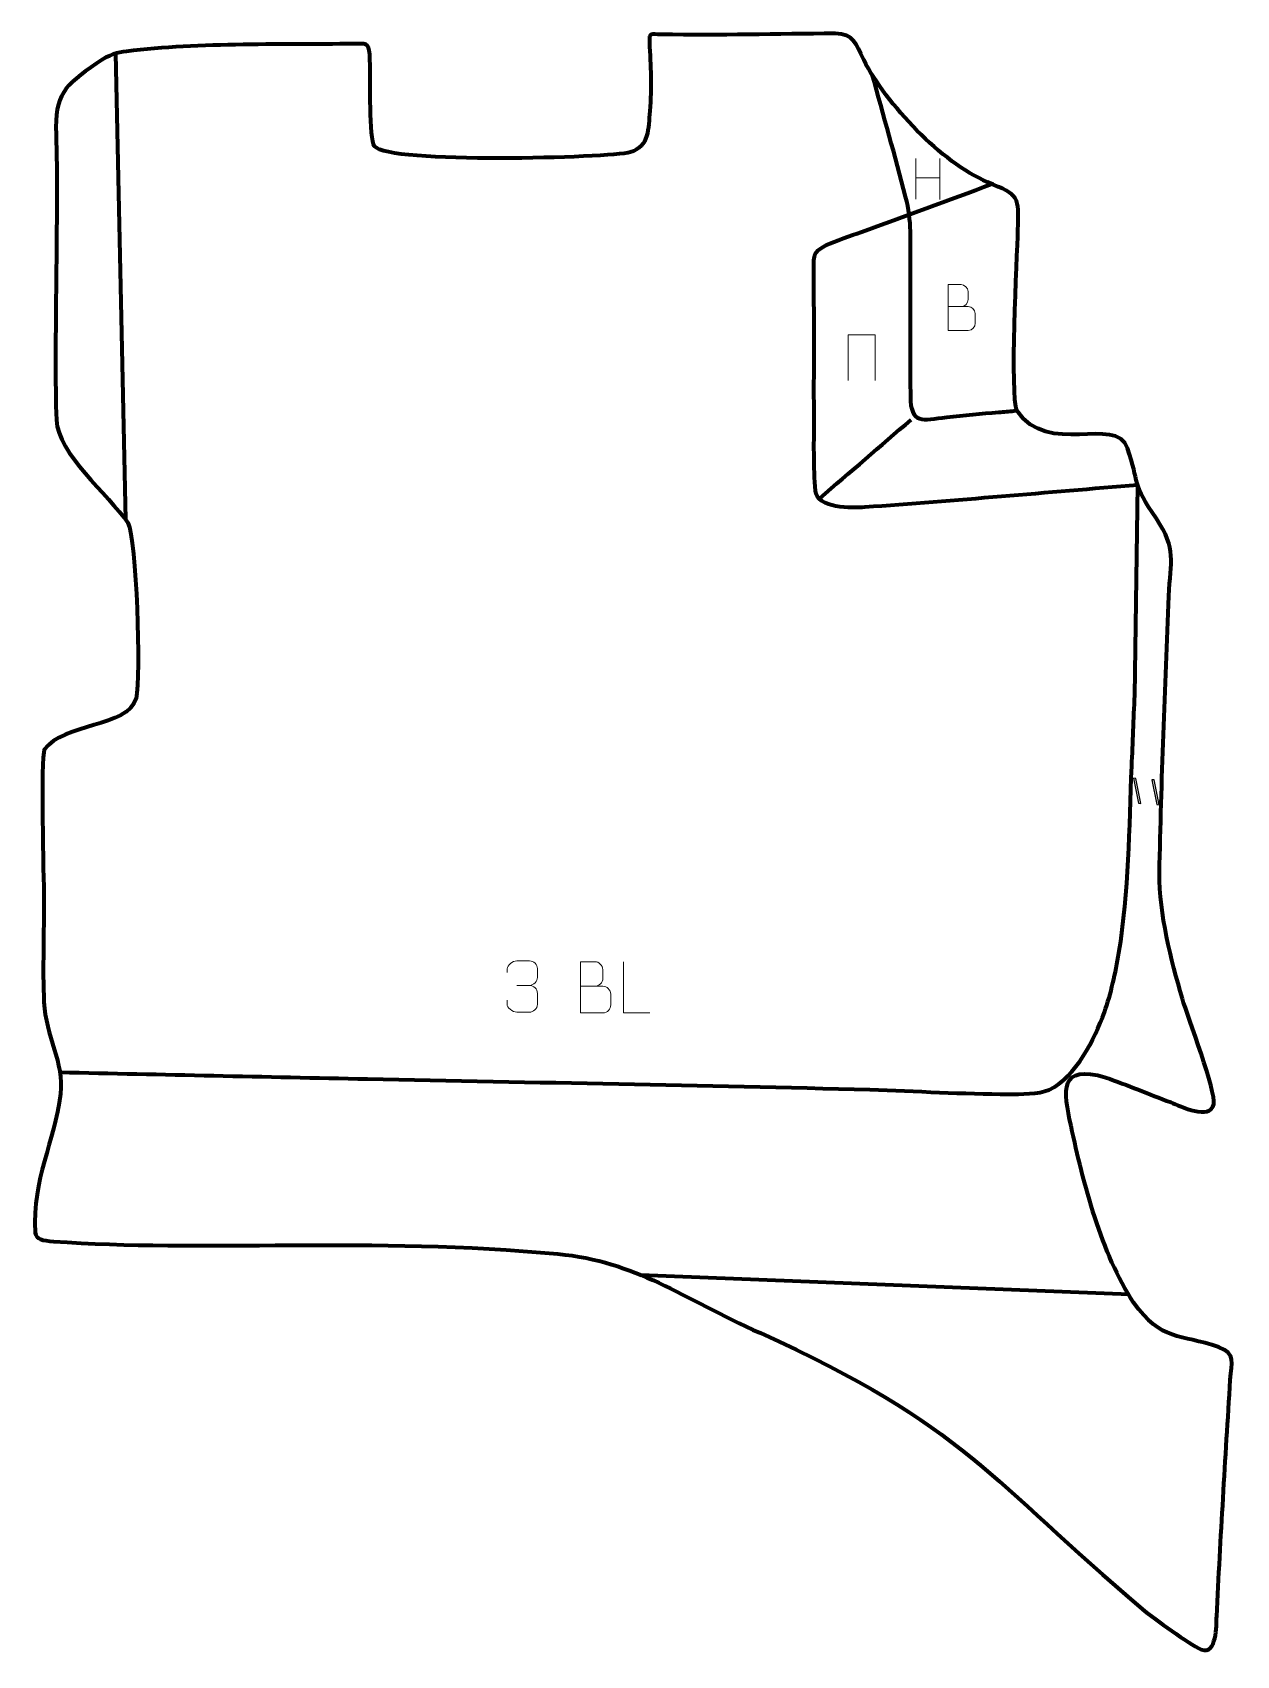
# Model space of a CAD drawing. Header units: millimetres. Extents: x -843 to -257, y -8 to 783.
import ezdxf

# ---------------------------------------------------------------- set-up
doc = ezdxf.new("R2010")
doc.units = ezdxf.units.MM
doc.header["$MEASUREMENT"] = 0
doc.layers.add('layer 2', color=7, linetype='Continuous')
doc.layers.add('layer 3', color=7, linetype='Continuous')

msp = doc.modelspace()

# ---------------------------------------------------------------- linework, layer by layer
at = {"layer": 'layer 2', "color": 140, "lineweight": 158}
for points in [[(-803.0286, 772.304), (-803.0286, 772.304), (-798.0713, 545.2266), (-798.0713, 545.2266)], [(-459.8435, 555.585), (-445.0254, 568.3426), (-430.2073, 581.1001), (-415.3892, 593.8577)], [(-547.032, 177.2317), (-547.032, 177.2317), (-308.9426, 167.8193), (-308.9426, 167.8193)]]:
    msp.add_open_spline(points, degree=3, dxfattribs=at)
for points, knots in [([(-434.4416, 762.1808), (-429.063, 742.3882), (-423.2681, 722.5248), (-418.1991, 702.6749), (-418.1991, 702.6749), (-414.9934, 690.1213), (-415.8927, 681.3707), (-415.8168, 668.6384), (-415.8168, 668.6384), (-415.6941, 648.0492), (-415.8897, 627.4626), (-415.7416, 606.8768), (-415.7416, 606.8768), (-415.7416, 606.8768), (-415.7309, 605.3747), (-415.7309, 605.3747), (-415.7309, 605.3747), (-415.624, 591.4996), (-409.9385, 593.7071), (-398.0212, 595.1625), (-398.0212, 595.1625), (-389.5918, 596.1919), (-381.0985, 596.8487), (-372.6374, 597.5829), (-372.6374, 597.5829), (-370.1804, 597.797), (-367.7234, 598.0111), (-365.2665, 598.2251), (-365.2665, 598.2251), (-365.2665, 598.2251), (-363.7922, 598.3536), (-363.7922, 598.3536)], [0, 0, 0, 0, 0.11111111, 0.11111111, 0.11111111, 0.11111111, 0.22222222, 0.22222222, 0.22222222, 0.22222222, 0.33333333, 0.33333333, 0.33333333, 0.33333333, 0.44444444, 0.44444444, 0.44444444, 0.44444444, 0.55555556, 0.55555556, 0.55555556, 0.55555556, 0.66666667, 0.66666667, 0.66666667, 0.66666667, 0.77777778, 0.77777778, 0.77777778, 0.77777778, 1, 1, 1, 1]), ([(-830.0969, 276.0176), (-780.1501, 274.9272), (-730.2035, 273.8367), (-680.2568, 272.7463), (-680.2568, 272.7463), (-598.7393, 270.9717), (-516.9384, 269.9211), (-435.473, 267.524), (-435.473, 267.524), (-413.1829, 266.8681), (-389.8853, 265.4012), (-367.7322, 265.3566), (-367.7322, 265.3566), (-362.0835, 265.3453), (-353.2495, 265.3001), (-348.0352, 267.4548), (-348.0352, 267.4548), (-334.9579, 273.9814), (-325.9911, 292.0112), (-321.1934, 305.2008), (-321.1934, 305.2008), (-317.914, 314.6475), (-315.7626, 324.2644), (-314.1204, 334.1126), (-314.1204, 334.1126), (-309.2488, 363.9757), (-309.0846, 394.9336), (-307.8452, 425.1351), (-307.8452, 425.1351), (-307.3656, 436.6193), (-306.886, 448.1036), (-306.4066, 459.5878), (-306.4066, 459.5878), (-306.4066, 459.5878), (-304.919, 562.0374), (-304.919, 562.0374), (-304.919, 562.0374), (-349.132, 558.4939), (-393.667, 554.3413), (-437.864, 551.2651), (-437.864, 551.2651), (-444.166, 550.8265), (-461.1536, 550.4378), (-461.9705, 559.3113), (-461.9705, 559.3113), (-462.9624, 570.0838), (-462.6115, 584.6315), (-462.6583, 595.6259), (-462.6583, 595.6259), (-462.732, 612.9553), (-462.6095, 630.2829), (-462.6724, 647.606), (-462.6724, 647.606), (-462.7166, 655.0444), (-462.7487, 662.4817), (-462.7558, 669.9201), (-462.7558, 669.9201), (-462.7592, 675.1778), (-461.4168, 676.7064), (-456.5743, 679.0687), (-456.5743, 679.0687), (-452.5868, 681.0138), (-444.2015, 683.6788), (-439.7995, 685.2977), (-439.7995, 685.2977), (-418.5291, 693.1199), (-397.2579, 700.9404), (-375.9867, 708.7606)], [0, 0, 0, 0, 0.05555556, 0.05555556, 0.05555556, 0.05555556, 0.11111111, 0.11111111, 0.11111111, 0.11111111, 0.16666667, 0.16666667, 0.16666667, 0.16666667, 0.22222222, 0.22222222, 0.22222222, 0.22222222, 0.27777778, 0.27777778, 0.27777778, 0.27777778, 0.33333333, 0.33333333, 0.33333333, 0.33333333, 0.38888889, 0.38888889, 0.38888889, 0.38888889, 0.44444444, 0.44444444, 0.44444444, 0.44444444, 0.5, 0.5, 0.5, 0.5, 0.55555556, 0.55555556, 0.55555556, 0.55555556, 0.61111111, 0.61111111, 0.61111111, 0.61111111, 0.66666667, 0.66666667, 0.66666667, 0.66666667, 0.72222222, 0.72222222, 0.72222222, 0.72222222, 0.77777778, 0.77777778, 0.77777778, 0.77777778, 0.83333333, 0.83333333, 0.83333333, 0.83333333, 0.88888889, 0.88888889, 0.88888889, 0.88888889, 1, 1, 1, 1])]:
    msp.add_open_spline(points, degree=3, knots=knots, dxfattribs=at)
at = {"layer": 'layer 2', "color": 250, "lineweight": 9}
for points in [[(-413.0397, 721.167), (-413.0397, 721.167), (-413.0397, 701.4046), (-413.0397, 701.4046)], [(-401.3603, 721.167), (-401.3603, 721.167), (-401.3603, 701.2642), (-401.3603, 701.2642)], [(-413.0242, 711.69), (-413.0242, 711.69), (-401.3603, 711.69), (-401.3603, 711.69)], [(-607.4862, 318.3122), (-607.4862, 318.3122), (-601.2898, 318.3122), (-601.2898, 318.3122)]]:
    msp.add_open_spline(points, degree=3, dxfattribs=at)
for points, knots in [([(-397.3991, 649.0386), (-394.1401, 649.039), (-390.8807, 649.039), (-387.621, 649.0386), (-387.621, 649.0386), (-385.8517, 649.0231), (-384.1288, 647.4681), (-384.1288, 645.6323), (-384.1288, 645.6323), (-384.1291, 644.6215), (-384.1291, 641.8902), (-384.1288, 640.8791), (-384.1288, 640.8791), (-384.1129, 639.215), (-385.4942, 637.4112), (-387.5736, 637.4264), (-387.5736, 637.4264), (-390.8336, 637.4267), (-394.0933, 637.4267), (-397.3526, 637.4264), (-397.3526, 637.4264), (-397.3526, 644.8768), (-397.3526, 652.3269), (-397.3526, 659.7767), (-397.3526, 659.7767), (-395.2265, 659.7767), (-393.1001, 659.7767), (-390.9736, 659.7767), (-390.9736, 659.7767), (-389.4681, 659.7925), (-387.5901, 658.0813), (-387.5742, 656.3236), (-387.5742, 656.3236), (-387.5746, 654.473), (-387.5746, 654.3423), (-387.5742, 652.4914), (-387.5742, 652.4914), (-387.5588, 650.6408), (-389.2197, 649.0231), (-391.0201, 649.0386)], [0, 0, 0, 0, 0.09090909, 0.09090909, 0.09090909, 0.09090909, 0.18181818, 0.18181818, 0.18181818, 0.18181818, 0.27272727, 0.27272727, 0.27272727, 0.27272727, 0.36363636, 0.36363636, 0.36363636, 0.36363636, 0.45454545, 0.45454545, 0.45454545, 0.45454545, 0.54545455, 0.54545455, 0.54545455, 0.54545455, 0.63636364, 0.63636364, 0.63636364, 0.63636364, 0.72727273, 0.72727273, 0.72727273, 0.72727273, 0.81818182, 0.81818182, 0.81818182, 0.81818182, 1, 1, 1, 1]), ([(-446.0386, 612.9927), (-446.0386, 612.9927), (-446.0386, 635.343), (-446.0386, 635.343), (-446.0386, 635.343), (-446.0386, 635.343), (-432.9203, 635.343), (-432.9203, 635.343), (-432.9203, 635.343), (-432.9203, 635.343), (-432.9203, 612.9927), (-432.9203, 612.9927)], [0, 0, 0, 0, 0.25, 0.25, 0.25, 0.25, 0.5, 0.5, 0.5, 0.5, 1, 1, 1, 1]), ([(-612.1959, 324.5574), (-612.1959, 324.5574), (-612.1959, 326.4146), (-612.1959, 326.4146), (-612.1959, 326.4146), (-612.2102, 328.1565), (-609.5457, 330.2746), (-607.4866, 330.2519), (-607.4866, 330.2519), (-605.4225, 330.2519), (-603.3585, 330.2519), (-601.2948, 330.2519), (-601.2948, 330.2519), (-599.1003, 330.2607), (-597.502, 328.4139), (-597.4576, 326.5018), (-597.4576, 326.5018), (-597.458, 325.0667), (-597.458, 323.6316), (-597.4576, 322.1961), (-597.4576, 322.1961), (-597.5062, 320.5426), (-599.1088, 318.3126), (-601.3071, 318.3226), (-601.3071, 318.3226), (-599.1034, 318.3114), (-597.4954, 316.5082), (-597.4414, 314.4487), (-597.4414, 314.4487), (-597.4418, 312.664), (-597.4418, 310.8793), (-597.4414, 309.0942), (-597.4414, 309.0942), (-597.4313, 307.0328), (-599.4862, 305.2697), (-601.3071, 305.2778), (-601.3071, 305.2778), (-603.3724, 305.2781), (-605.4376, 305.2781), (-607.5032, 305.2778), (-607.5032, 305.2778), (-609.6718, 305.2893), (-612.2028, 307.6895), (-612.2214, 309.1513), (-612.2214, 309.1513), (-612.2214, 309.1513), (-612.2214, 311.0599), (-612.2214, 311.0599)], [0, 0, 0, 0, 0.07692308, 0.07692308, 0.07692308, 0.07692308, 0.15384615, 0.15384615, 0.15384615, 0.15384615, 0.23076923, 0.23076923, 0.23076923, 0.23076923, 0.30769231, 0.30769231, 0.30769231, 0.30769231, 0.38461538, 0.38461538, 0.38461538, 0.38461538, 0.46153846, 0.46153846, 0.46153846, 0.46153846, 0.53846154, 0.53846154, 0.53846154, 0.53846154, 0.61538462, 0.61538462, 0.61538462, 0.61538462, 0.69230769, 0.69230769, 0.69230769, 0.69230769, 0.76923077, 0.76923077, 0.76923077, 0.76923077, 0.84615385, 0.84615385, 0.84615385, 0.84615385, 1, 1, 1, 1]), ([(-576.4808, 317.8942), (-572.8422, 317.8946), (-569.2551, 317.8946), (-565.6157, 317.8942), (-565.6157, 317.8942), (-563.6403, 317.8769), (-561.7167, 316.1408), (-561.7167, 314.0912), (-561.7167, 314.0912), (-561.7171, 312.9626), (-561.7171, 309.9132), (-561.7167, 308.7843), (-561.7167, 308.7843), (-561.6991, 306.9264), (-563.2412, 304.9125), (-565.5627, 304.9294), (-565.5627, 304.9294), (-569.2025, 304.9298), (-572.8419, 304.9298), (-576.4808, 304.9294), (-576.4808, 304.9294), (-576.4808, 313.2477), (-576.4808, 321.5655), (-576.4808, 329.883), (-576.4808, 329.883), (-574.1071, 329.883), (-571.733, 329.883), (-569.3588, 329.883), (-569.3588, 329.883), (-567.678, 329.9006), (-565.5812, 327.9901), (-565.5635, 326.0277), (-565.5635, 326.0277), (-565.5639, 323.9616), (-565.5639, 323.8156), (-565.5635, 321.7491), (-565.5635, 321.7491), (-565.5462, 319.683), (-567.4007, 317.8769), (-569.4107, 317.8942)], [0, 0, 0, 0, 0.09090909, 0.09090909, 0.09090909, 0.09090909, 0.18181818, 0.18181818, 0.18181818, 0.18181818, 0.27272727, 0.27272727, 0.27272727, 0.27272727, 0.36363636, 0.36363636, 0.36363636, 0.36363636, 0.45454545, 0.45454545, 0.45454545, 0.45454545, 0.54545455, 0.54545455, 0.54545455, 0.54545455, 0.63636364, 0.63636364, 0.63636364, 0.63636364, 0.72727273, 0.72727273, 0.72727273, 0.72727273, 0.81818182, 0.81818182, 0.81818182, 0.81818182, 1, 1, 1, 1]), ([(-542.6241, 304.9294), (-542.6241, 304.9294), (-555.5732, 304.9294), (-555.5732, 304.9294), (-555.5732, 304.9294), (-555.5732, 304.9294), (-555.5732, 329.883), (-555.5732, 329.883)], [0, 0, 0, 0, 0.33333333, 0.33333333, 0.33333333, 0.33333333, 1, 1, 1, 1])]:
    msp.add_open_spline(points, degree=3, knots=knots, dxfattribs=at)
at = {"layer": 'layer 2', "color": 142}
for points in [[(-304.5927, 407.0999), (-304.5927, 407.0999), (-307.0051, 419.2355), (-307.0051, 419.2355), (-307.0051, 419.2355), (-307.0051, 419.2355), (-305.8758, 419.1489), (-305.8758, 419.1489), (-305.8758, 419.1489), (-305.8758, 419.1489), (-303.4635, 407.0133), (-303.4635, 407.0133), (-303.4635, 407.0133), (-303.4635, 407.0133), (-304.5927, 407.0999), (-304.5927, 407.0999)], [(-295.6714, 406.4159), (-295.6714, 406.4159), (-298.0839, 418.5514), (-298.0839, 418.5514), (-298.0839, 418.5514), (-298.0839, 418.5514), (-296.9546, 418.4648), (-296.9546, 418.4648), (-296.9546, 418.4648), (-296.9546, 418.4648), (-294.5423, 406.3293), (-294.5423, 406.3293), (-294.5423, 406.3293), (-294.5423, 406.3293), (-295.6714, 406.4159), (-295.6714, 406.4159)]]:
    msp.add_open_spline(points, degree=3, knots=[0, 0, 0, 0, 0.2, 0.2, 0.2, 0.2, 0.4, 0.4, 0.4, 0.4, 0.6, 0.6, 0.6, 0.6, 1, 1, 1, 1], dxfattribs=at)
at = {"layer": 'layer 3', "color": 242, "lineweight": 158}
msp.add_open_spline([(-683.3925, 777.0462), (-679.4363, 777.0911), (-679.1181, 775.5927), (-678.9392, 766.5098), (-678.9392, 766.5098), (-678.8096, 759.9264), (-679.5381, 730.8297), (-676.7869, 727.097), (-676.7869, 727.097), (-670.3879, 718.4152), (-562.2114, 721.3801), (-552.2112, 724.2193), (-552.2112, 724.2193), (-542.9231, 726.8563), (-543.4189, 735.8394), (-542.696, 744.2061), (-542.696, 744.2061), (-541.7255, 756.3007), (-542.2521, 765.8783), (-542.8692, 777.8606), (-542.8692, 777.8606), (-543.1124, 782.5818), (-542.4243, 781.7036), (-536.8883, 781.5908), (-536.8883, 781.5908), (-508.7143, 781.0778), (-480.545, 781.8953), (-452.3721, 782.0546), (-452.3721, 782.0546), (-442.9838, 781.6838), (-442.604, 777.279), (-438.4774, 769.2648), (-438.4774, 769.2648), (-427.1661, 747.2969), (-400.7593, 719.2827), (-378.1484, 709.6811), (-378.1484, 709.6811), (-362.417, 703.0009), (-362.8169, 703.0795), (-363.3118, 686.3035), (-363.3118, 686.3035), (-363.7484, 672.8327), (-367.2044, 605.7432), (-363.7922, 598.3536), (-363.7922, 598.3536), (-348.6469, 575.4253), (-315.7589, 596.5167), (-309.8654, 579.9938), (-309.8654, 579.9938), (-304.0733, 562.9505), (-307.8684, 562.8895), (-295.8578, 545.8347), (-295.8578, 545.8347), (-285.7464, 530.5767), (-289.0826, 525.4068), (-289.7815, 508.022), (-289.7815, 508.022), (-291.5732, 463.1707), (-293.4451, 417.9074), (-294.3816, 373.0491), (-294.3816, 373.0491), (-294.4383, 352.6391), (-288.7817, 331.4091), (-283.2002, 311.8215), (-283.2002, 311.8215), (-280.575, 303.3159), (-266.625, 266.157), (-267.9227, 260.4646), (-267.9227, 260.4646), (-269.7863, 252.29), (-283.9429, 259.4709), (-288.8824, 261.3595), (-288.8824, 261.3595), (-299.4605, 265.404), (-309.9171, 269.7094), (-320.5924, 273.4956), (-320.5924, 273.4956), (-343.3613, 280.264), (-341.1705, 267.201), (-337.4401, 249.8444), (-337.4401, 249.8444), (-331.4121, 221.972), (-322.7275, 187.716), (-306.9481, 163.7625), (-306.9481, 163.7625), (-293.3523, 144.7064), (-284.5166, 148.6095), (-265.4321, 142.1437), (-265.4321, 142.1437), (-256.8039, 138.8002), (-259.2934, 134.7092), (-259.8324, 126.1984), (-259.8324, 126.1984), (-262.2343, 87.7131), (-264.6023, 49.3808), (-266.4609, 10.8586), (-266.4609, 10.8586), (-266.6584, 6.7627), (-266.2895, -8.1639), (-273.9749, -5.1992), (-273.9749, -5.1992), (-280.4109, -2.1944), (-296.3275, 9.1784), (-302.7838, 14.6096), (-302.7838, 14.6096), (-377.0644, 77.0961), (-388.8245, 103.9297), (-488.9365, 148.9736), (-488.9365, 148.9736), (-527.1614, 166.1723), (-549.3334, 183.9323), (-587.4994, 187.512), (-587.4994, 187.512), (-677.5302, 195.9563), (-762.29, 188.3272), (-833.2097, 193.609), (-833.2097, 193.609), (-838.2711, 193.986), (-841.9648, 194.625), (-842.1238, 197.8226), (-842.1238, 197.8226), (-843.4691, 224.8696), (-832.8983, 241.0601), (-829.8323, 265.5421), (-829.8323, 265.5421), (-827.9424, 280.6331), (-837.1161, 293.6614), (-837.8917, 310.1688), (-837.8917, 310.1688), (-838.5848, 326.5475), (-837.84, 344.1424), (-837.909, 360.7369), (-837.909, 360.7369), (-838.0057, 370.3953), (-839.5812, 429.2186), (-837.6853, 433.1179), (-837.6853, 433.1179), (-828.3018, 446.3697), (-797.3137, 443.7552), (-792.9302, 458.1261), (-792.9302, 458.1261), (-790.6486, 468.6124), (-792.7216, 535.8555), (-797.0024, 543.7287), (-797.0024, 543.7287), (-806.7422, 557.8958), (-831.141, 577.1561), (-831.7924, 593.7915), (-831.7924, 593.7915), (-833.1499, 628.4571), (-830.7228, 695.9192), (-831.9494, 732.9949), (-831.9494, 732.9949), (-832.5975, 752.5832), (-827.9625, 756.4797), (-812.1987, 767.5105), (-812.1987, 767.5105), (-805.4865, 772.2073), (-802.1301, 772.7465), (-797.6226, 773.3178), (-797.6226, 773.3178), (-762.485, 777.7709), (-719.5006, 776.6364), (-683.3925, 777.0462)], degree=3, knots=[0, 0, 0, 0, 0.02380952, 0.02380952, 0.02380952, 0.02380952, 0.04761905, 0.04761905, 0.04761905, 0.04761905, 0.07142857, 0.07142857, 0.07142857, 0.07142857, 0.0952381, 0.0952381, 0.0952381, 0.0952381, 0.11904762, 0.11904762, 0.11904762, 0.11904762, 0.14285714, 0.14285714, 0.14285714, 0.14285714, 0.16666667, 0.16666667, 0.16666667, 0.16666667, 0.19047619, 0.19047619, 0.19047619, 0.19047619, 0.21428571, 0.21428571, 0.21428571, 0.21428571, 0.23809524, 0.23809524, 0.23809524, 0.23809524, 0.26190476, 0.26190476, 0.26190476, 0.26190476, 0.28571429, 0.28571429, 0.28571429, 0.28571429, 0.30952381, 0.30952381, 0.30952381, 0.30952381, 0.33333333, 0.33333333, 0.33333333, 0.33333333, 0.35714286, 0.35714286, 0.35714286, 0.35714286, 0.38095238, 0.38095238, 0.38095238, 0.38095238, 0.4047619, 0.4047619, 0.4047619, 0.4047619, 0.42857143, 0.42857143, 0.42857143, 0.42857143, 0.45238095, 0.45238095, 0.45238095, 0.45238095, 0.47619048, 0.47619048, 0.47619048, 0.47619048, 0.5, 0.5, 0.5, 0.5, 0.52380952, 0.52380952, 0.52380952, 0.52380952, 0.54761905, 0.54761905, 0.54761905, 0.54761905, 0.57142857, 0.57142857, 0.57142857, 0.57142857, 0.5952381, 0.5952381, 0.5952381, 0.5952381, 0.61904762, 0.61904762, 0.61904762, 0.61904762, 0.64285714, 0.64285714, 0.64285714, 0.64285714, 0.66666667, 0.66666667, 0.66666667, 0.66666667, 0.69047619, 0.69047619, 0.69047619, 0.69047619, 0.71428571, 0.71428571, 0.71428571, 0.71428571, 0.73809524, 0.73809524, 0.73809524, 0.73809524, 0.76190476, 0.76190476, 0.76190476, 0.76190476, 0.78571429, 0.78571429, 0.78571429, 0.78571429, 0.80952381, 0.80952381, 0.80952381, 0.80952381, 0.83333333, 0.83333333, 0.83333333, 0.83333333, 0.85714286, 0.85714286, 0.85714286, 0.85714286, 0.88095238, 0.88095238, 0.88095238, 0.88095238, 0.9047619, 0.9047619, 0.9047619, 0.9047619, 0.92857143, 0.92857143, 0.92857143, 0.92857143, 0.95238095, 0.95238095, 0.95238095, 0.95238095, 1, 1, 1, 1], dxfattribs=at)

doc.saveas('drawing.dxf')
